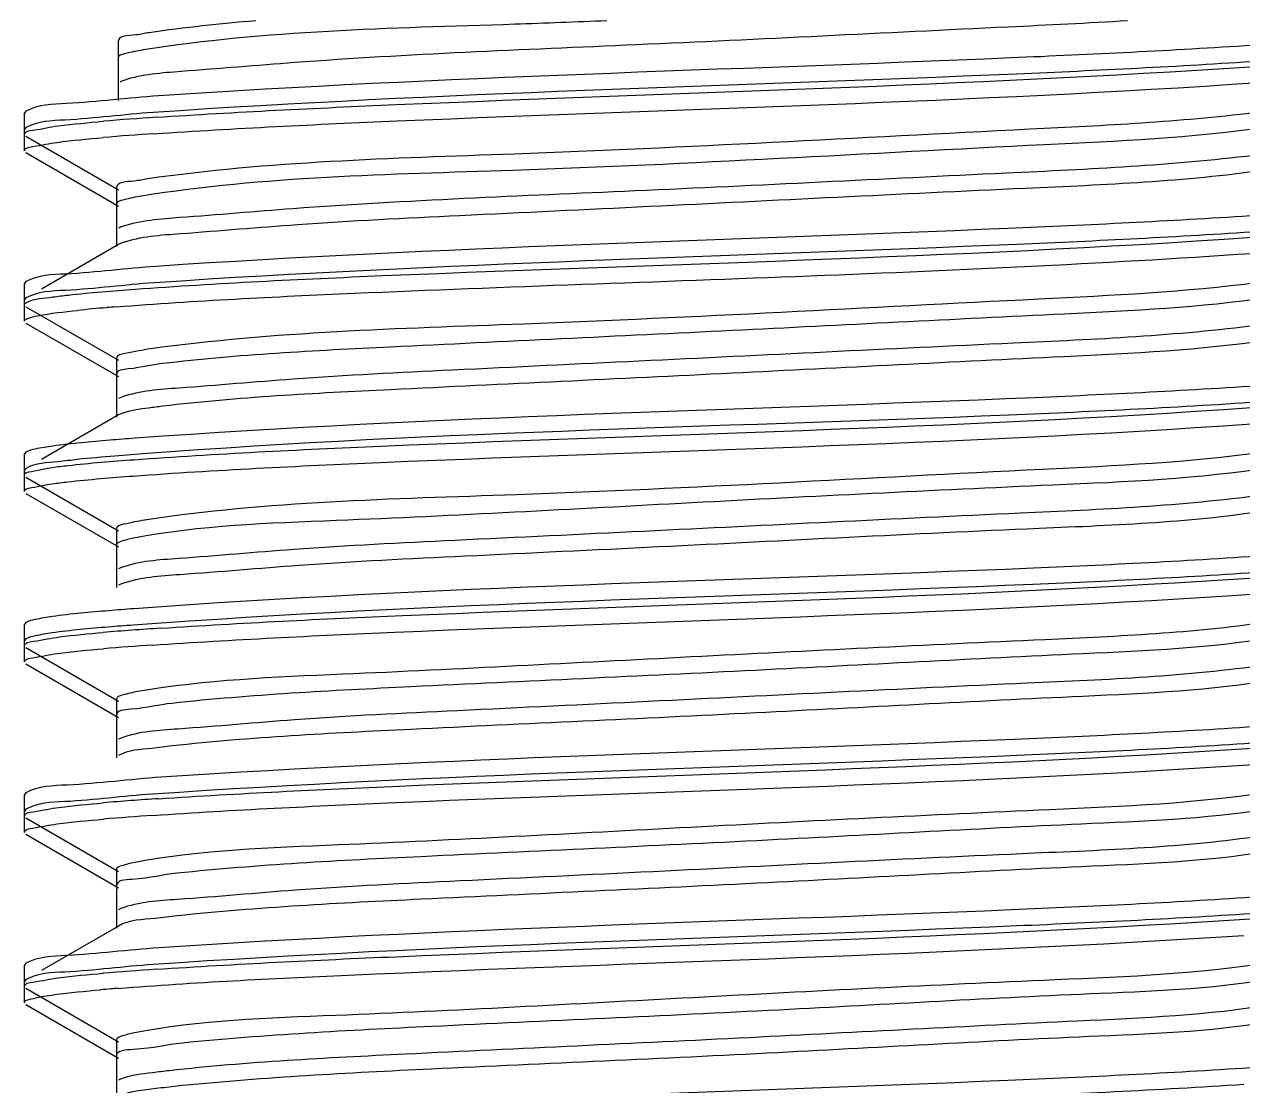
# Model space of a CAD drawing. Extents: x 27938 to 1042331, y -235042 to 1535213.
# Drawn here: x 708013.5 to 708183.8, y 733145.3 to 733293.6 of the extents above; entities that cross this region are included whole.
import ezdxf

# ---------------------------------------------------------------- set-up
doc = ezdxf.new("R2010")
doc.units = 0
doc.header["$LTSCALE"] = 1000
doc.header["$MEASUREMENT"] = 0

msp = doc.modelspace()

# ---------------------------------------------------------------- linework, layer by layer
at = {"linetype": 'Continuous'}
for p, q in [((708026.64, 733291.23), (708026.64, 733285.28)), ((708026.64, 733288.96), (708026.64, 733283)), ((708013.75, 733281.49), (708013.52, 733281.23)), ((708013.52, 733278.25), (708013.52, 733281.23)), ((708013.52, 733278.25), (708013.52, 733281.23)), ((708013.75, 733279.21), (708013.52, 733278.95)), ((708013.52, 733275.97), (708013.52, 733278.95)), ((708013.52, 733275.97), (708013.52, 733278.95)), ((708013.75, 733277.99), (708026.67, 733270.51)), ((708013.75, 733275.71), (708026.67, 733268.23)), ((708026.41, 733270.81), (708026.41, 733264.86)), ((708026.41, 733268.53), (708026.41, 733262.58)), ((708026.67, 733262.88), (708015.92, 733256.65)), ((708013.75, 733257.68), (708013.52, 733257.41)), ((708013.52, 733254.44), (708013.52, 733257.41)), ((708013.52, 733254.44), (708013.52, 733257.41)), ((708013.75, 733255.4), (708013.52, 733255.14)), ((708013.52, 733252.16), (708013.52, 733255.14)), ((708013.52, 733252.16), (708013.52, 733255.14)), ((708013.75, 733254.18), (708026.67, 733246.69)), ((708013.75, 733251.9), (708026.67, 733244.42)), ((708026.41, 733247), (708026.41, 733241.04)), ((708026.41, 733244.72), (708026.41, 733238.76)), ((708027.14, 733241.55), (708026.68, 733241.34)), ((708026.67, 733239.07), (708015.92, 733232.84)), ((708027.12, 733239.26), (708026.68, 733239.07)), ((708013.75, 733233.86), (708013.52, 733233.6)), ((708013.52, 733230.62), (708013.52, 733233.6)), ((708013.52, 733230.62), (708013.52, 733233.6)), ((708013.75, 733231.58), (708013.52, 733231.32)), ((708013.52, 733228.35), (708013.52, 733231.32)), ((708013.52, 733228.35), (708013.52, 733231.32)), ((708013.75, 733230.36), (708026.67, 733222.88)), ((708013.75, 733228.09), (708026.67, 733220.6)), ((708026.41, 733223.18), (708026.41, 733217.23)), ((708026.41, 733220.9), (708026.41, 733214.95)), ((708027.09, 733217.71), (708026.67, 733217.53)), ((708027.08, 733215.43), (708026.67, 733215.25)), ((708013.75, 733210.05), (708013.52, 733209.79)), ((708013.52, 733206.81), (708013.52, 733209.79)), ((708013.52, 733206.81), (708013.52, 733209.79)), ((708013.75, 733207.77), (708013.52, 733207.51)), ((708013.52, 733204.53), (708013.52, 733207.51)), ((708013.52, 733204.53), (708013.52, 733207.51)), ((708013.75, 733206.55), (708026.67, 733199.07)), ((708013.75, 733204.27), (708026.67, 733196.79)), ((708026.41, 733199.37), (708026.41, 733193.42)), ((708026.41, 733197.09), (708026.41, 733191.14)), ((708027.04, 733193.89), (708026.67, 733193.72)), ((708013.75, 733186.24), (708013.52, 733185.98)), ((708013.52, 733183), (708013.52, 733185.98)), ((708013.52, 733183), (708013.52, 733185.98)), ((708013.75, 733183.96), (708013.52, 733183.7)), ((708013.52, 733180.72), (708013.52, 733183.7)), ((708013.52, 733180.72), (708013.52, 733183.7)), ((708013.75, 733182.74), (708026.67, 733175.26)), ((708013.75, 733180.46), (708026.67, 733172.98)), ((708026.41, 733175.56), (708026.41, 733169.6)), ((708026.41, 733173.28), (708026.41, 733167.33)), ((708027, 733170.06), (708026.67, 733169.91)), ((708026.67, 733167.63), (708015.92, 733161.4)), ((708013.75, 733162.42), (708013.52, 733162.16)), ((708013.52, 733159.19), (708013.52, 733162.16)), ((708013.52, 733159.19), (708013.52, 733162.16)), ((708013.75, 733160.15), (708013.52, 733159.88)), ((708013.52, 733156.91), (708013.52, 733159.88)), ((708013.52, 733156.91), (708013.52, 733159.88)), ((708013.75, 733158.93), (708026.67, 733151.44)), ((708013.75, 733156.65), (708026.67, 733149.16)), ((708026.41, 733151.74), (708026.41, 733145.79)), ((708026.41, 733149.47), (708026.41, 733143.51)), ((708027.06, 733146.27), (708026.67, 733146.09))]:
    msp.add_line(p, q, dxfattribs=at)
for centre, radius, start, end in [((708059.5, 732864.09), 417.47, 93.783, 94.8009), ((708059.11, 732866.81), 412.46, 93.8102, 94.8059), ((708042.59, 733040.84), 213.92, 94.7007, 95.8096), ((708052.23, 732927.84), 327.34, 94.5302, 94.7613), ((708060.35, 732781.88), 428.27, 93.7148, 94.7991), ((708058.76, 732799.68), 408.13, 93.8414, 94.804), ((708059.94, 732763.26), 423.07, 93.7475, 94.7999), ((708058.88, 732774.43), 409.57, 93.8303, 94.8051), ((708059.51, 732744.84), 417.65, 93.7819, 94.8008), ((708049.03, 732871.43), 288.36, 94.6548, 94.9427), ((708053.28, 732819.4), 340.57, 94.4875, 94.6577)]:
    msp.add_arc(centre, radius, start, end, dxfattribs=at)
for points, knots in [([(708167.68, 733294.14), (708162.12, 733293.78), (708139.23, 733292.72), (708100.48, 733290.72), (708061.84, 733289.27), (708038.08, 733287.21), (708030, 733286.66), (708027.43, 733285.81)], [0.1128028, 0.1128028, 0.1128028, 0.1128028, 0.2183399, 0.5463795, 0.8484707, 0.9488124, 1, 1, 1, 1]), ([(708094.93, 733294.14), (708090.64, 733293.96), (708069, 733293.12), (708047.26, 733292.8), (708030.13, 733290.06)], [0.5868121, 0.5868121, 0.5868121, 0.5868121, 0.6687512, 1, 1, 1, 1]), ([(708030.96, 733292.47), (708030.33, 733292.38), (708029.11, 733292.03), (708026.64, 733292.11), (708026.64, 733291.23)], [0, 0, 0, 0, 0.421799, 1, 1, 1, 1]), ([(708030.13, 733290.06), (708029.25, 733289.92), (708028.31, 733289.7), (708026.63, 733289.3), (708026.64, 733288.96)], [0, 0, 0, 0, 0.719897, 1, 1, 1, 1]), ([(708185.1, 733290.7), (708173.87, 733289.96), (708122.93, 733287.51), (708071.94, 733286.29), (708032.28, 733283.65)], [0, 0, 0, 0, 0.220591, 1, 1, 1, 1]), ([(708186.04, 733288.49), (708174.77, 733287.72), (708123.26, 733285.24), (708071.69, 733284.05), (708031.52, 733281.32)], [0, 0, 0, 0, 0.219185, 1, 1, 1, 1]), ([(708031.96, 733280.65), (708043.1, 733281.4), (708094.05, 733283.85), (708145.05, 733285.08), (708184.8, 733287.71)], [0, 0, 0, 0, 0.218984, 1, 1, 1, 1]), ([(708027.43, 733285.81), (708027.33, 733285.77), (708027.15, 733285.71), (708026.97, 733285.63), (708026.9, 733285.58)], [0, 0, 0, 0, 0.556917, 1, 1, 1, 1]), ([(708031.7, 733278.35), (708042.98, 733279.12), (708094.42, 733281.59), (708145.93, 733282.78), (708186.02, 733285.51)], [0, 0, 0, 0, 0.21965, 1, 1, 1, 1]), ([(708032.28, 733283.65), (708027.99, 733283.36), (708021.98, 733282.53), (708015.42, 733282.45), (708013.75, 733281.49)], [0, 0, 0, 0, 0.691053, 1, 1, 1, 1]), ([(708031.52, 733281.32), (708027.41, 733281.04), (708021.64, 733280.24), (708015.36, 733280.13), (708013.75, 733279.21)], [0, 0, 0, 0, 0.690337, 1, 1, 1, 1]), ([(708185.25, 733281.27), (708174.89, 733279.99), (708140.39, 733278.35), (708088.95, 733275.43), (708047.67, 733274.48), (708030.74, 733272.04)], [0, 0, 0, 0, 0.20233, 0.668453, 1, 1, 1, 1]), ([(708013.52, 733278.25), (708013.52, 733278.7), (708015.89, 733278.97), (708017.07, 733279.3), (708018.26, 733279.45)], [0, 0, 0, 0, 0.271038, 1, 1, 1, 1]), ([(708186.72, 733279.19), (708176.58, 733277.74), (708141.51, 733276.23), (708089.36, 733272.99), (708047.04, 733272.38), (708029.91, 733269.64)], [0, 0, 0, 0, 0.19563, 0.668751, 1, 1, 1, 1]), ([(708013.52, 733275.97), (708013.52, 733276.4), (708015.8, 733276.69), (708016.96, 733277), (708018.11, 733277.15)], [0, 0, 0, 0, 0.271539, 1, 1, 1, 1]), ([(708185.25, 733275.32), (708173.81, 733273.9), (708144.95, 733272.61), (708100.26, 733270.3), (708061.62, 733268.84), (708037.86, 733266.79), (708029.77, 733266.23), (708027.21, 733265.38)], [0, 0, 0, 0, 0.21834, 0.54638, 0.848471, 0.948812, 1, 1, 1, 1]), ([(708186.72, 733273.24), (708175.69, 733271.67), (708146.97, 733270.48), (708109.52, 733268.56), (708075.62, 733266.96), (708053.75, 733265.9), (708038.11, 733264.51), (708029.78, 733263.98), (708027.17, 733263.09)], [0, 0, 0, 0, 0.208967, 0.538107, 0.703891, 0.84582, 0.948226, 1, 1, 1, 1]), ([(708030.74, 733272.04), (708030.11, 733271.95), (708028.89, 733271.6), (708026.42, 733271.68), (708026.41, 733270.81)], [0, 0, 0, 0, 0.421799, 1, 1, 1, 1]), ([(708029.91, 733269.64), (708029.03, 733269.5), (708028.09, 733269.27), (708026.41, 733268.88), (708026.41, 733268.53)], [0, 0, 0, 0, 0.719897, 1, 1, 1, 1]), ([(708184.8, 733266.87), (708173.52, 733266.13), (708122.57, 733263.69), (708071.57, 733262.48), (708031.96, 733259.81)], [0, 0, 0, 0, 0.221599, 1, 1, 1, 1]), ([(708027.21, 733265.38), (708027.11, 733265.35), (708026.93, 733265.28), (708026.75, 733265.2), (708026.68, 733265.16)], [0, 0, 0, 0, 0.556917, 1, 1, 1, 1]), ([(708028.99, 733256.63), (708040.51, 733257.47), (708093.84, 733260.06), (708147.25, 733261.11), (708188.98, 733264.18)], [0, 0, 0, 0, 0.216246, 1, 1, 1, 1]), ([(708186.02, 733264.67), (708174.76, 733263.91), (708123.32, 733261.43), (708071.82, 733260.23), (708031.7, 733257.52)], [0, 0, 0, 0, 0.219069, 1, 1, 1, 1]), ([(708027.17, 733263.09), (708027.08, 733263.06), (708026.91, 733263), (708026.74, 733262.92), (708026.67, 733262.88)], [0, 0, 0, 0, 0.55453, 1, 1, 1, 1]), ([(708026.38, 733254.15), (708037.43, 733255.03), (708090.99, 733257.67), (708144.62, 733258.81), (708187.05, 733261.77)], [0, 0, 0, 0, 0.20676, 1, 1, 1, 1]), ([(708031.96, 733259.81), (708027.74, 733259.53), (708021.83, 733258.71), (708015.39, 733258.62), (708013.75, 733257.68)], [0, 0, 0, 0, 0.69074, 1, 1, 1, 1]), ([(708031.7, 733257.52), (708027.54, 733257.23), (708021.72, 733256.43), (708015.37, 733256.33), (708013.75, 733255.4)], [0, 0, 0, 0, 0.690525, 1, 1, 1, 1]), ([(708185.85, 733257.54), (708175.72, 733256.22), (708141.45, 733254.6), (708089.95, 733251.69), (708048.39, 733250.66), (708031.14, 733248.29)], [0, 0, 0, 0, 0.197662, 0.663013, 1, 1, 1, 1]), ([(708017.49, 733255.54), (708018.22, 733255.64), (708022.04, 733256.1), (708025.88, 733256.4), (708028.99, 733256.63)], [0, 0, 0, 0, 0.191579, 1, 1, 1, 1]), ([(708013.52, 733254.44), (708013.52, 733254.56), (708014.94, 733255.45), (708016.23, 733255.36), (708017.49, 733255.54)], [0, 0, 0, 0, 0.088851, 1, 1, 1, 1]), ([(708187.24, 733255.45), (708177.84, 733254.03), (708152.81, 733252.9), (708111.98, 733250.78), (708069.97, 733248.81), (708043.4, 733247.48), (708032.82, 733246.22)], [0, 0, 0, 0, 0.184318, 0.484662, 0.793435, 1, 1, 1, 1]), ([(708013.52, 733252.16), (708013.52, 733252.36), (708014.37, 733252.69), (708014.92, 733252.82), (708015.4, 733252.91)], [0, 0, 0, 0, 0.292788, 1, 1, 1, 1]), ([(708185.85, 733251.58), (708174.54, 733250.11), (708145.67, 733248.83), (708108.16, 733246.98), (708074.64, 733245.38), (708053.14, 733244.33), (708037.83, 733242.95), (708029.69, 733242.43), (708027.14, 733241.55)], [0, 0, 0, 0, 0.21516, 0.544196, 0.7084, 0.848448, 0.949211, 1, 1, 1, 1]), ([(708187.24, 733249.5), (708177.84, 733248.08), (708152.81, 733246.94), (708111.98, 733244.82), (708069.97, 733242.85), (708043.4, 733241.53), (708032.82, 733240.27)], [0, 0, 0, 0, 0.184318, 0.484662, 0.793435, 1, 1, 1, 1]), ([(708031.14, 733248.29), (708029.95, 733248.12), (708028.74, 733247.81), (708026.41, 733247.45), (708026.41, 733247)], [0, 0, 0, 0, 0.72583, 1, 1, 1, 1]), ([(708032.82, 733246.22), (708031.22, 733246.03), (708029.65, 733245.58), (708026.41, 733245.32), (708026.41, 733244.72)], [0, 0, 0, 0, 0.729301, 1, 1, 1, 1]), ([(708188.98, 733243.35), (708177.55, 733242.51), (708124.22, 733239.9), (708070.81, 733238.84), (708028.99, 733235.79)], [0, 0, 0, 0, 0.214632, 1, 1, 1, 1]), ([(708187.05, 733240.93), (708175.09, 733240.1), (708121.46, 733237.5), (708067.73, 733236.62), (708026.16, 733233.3)], [0, 0, 0, 0, 0.22323, 1, 1, 1, 1]), ([(708028.82, 733232.8), (708040.32, 733233.64), (708093.69, 733236.25), (708147.13, 733237.29), (708188.92, 733240.37)], [0, 0, 0, 0, 0.215731, 1, 1, 1, 1]), ([(708032.82, 733240.27), (708032.18, 733240.19), (708030.27, 733239.93), (708028.33, 733239.68), (708027.12, 733239.26)], [0, 0, 0, 0, 0.338076, 1, 1, 1, 1]), ([(708028.74, 733230.52), (708040.22, 733231.36), (708093.61, 733233.96), (708147.08, 733235.01), (708188.9, 733238.09)], [0, 0, 0, 0, 0.215475, 1, 1, 1, 1]), ([(708028.99, 733235.79), (708027.81, 733235.71), (708023.97, 733235.41), (708020.13, 733235.07), (708017.49, 733234.7)], [0, 0, 0, 0, 0.307205, 1, 1, 1, 1]), ([(708017.49, 733234.7), (708016.67, 733234.58), (708015.42, 733234.37), (708014.15, 733234.09), (708013.75, 733233.86)], [0, 0, 0, 0, 0.644174, 1, 1, 1, 1]), ([(708186.42, 733233.8), (708176.27, 733232.4), (708141.47, 733230.84), (708089.52, 733227.73), (708047.47, 733226.96), (708030.3, 733224.35)], [0, 0, 0, 0, 0.196452, 0.666888, 1, 1, 1, 1]), ([(708020.94, 733232.83), (708020.03, 733232.73), (708017.65, 733232.39), (708015.07, 733232.34), (708013.75, 733231.58)], [0, 0, 0, 0, 0.375236, 1, 1, 1, 1]), ([(708017.44, 733231.72), (708018.16, 733231.82), (708021.95, 733232.28), (708025.75, 733232.58), (708028.82, 733232.8)], [0, 0, 0, 0, 0.191511, 1, 1, 1, 1]), ([(708013.52, 733230.62), (708013.52, 733231), (708015.45, 733231.32), (708016.46, 733231.58), (708017.44, 733231.72)], [0, 0, 0, 0, 0.274232, 1, 1, 1, 1]), ([(708017.41, 733229.43), (708018.13, 733229.53), (708021.9, 733229.99), (708025.68, 733230.29), (708028.74, 733230.52)], [0, 0, 0, 0, 0.191416, 1, 1, 1, 1]), ([(708187.73, 733231.72), (708177.66, 733230.09), (708150.56, 733229.02), (708107.04, 733226.83), (708064.29, 733224.42), (708038.1, 733223.62), (708028.78, 733221.82)], [0, 0, 0, 0, 0.192134, 0.50924, 0.821185, 1, 1, 1, 1]), ([(708013.52, 733228.35), (708013.52, 733228.72), (708015.43, 733229.04), (708016.43, 733229.3), (708017.41, 733229.43)], [0, 0, 0, 0, 0.274372, 1, 1, 1, 1]), ([(708186.42, 733227.85), (708175.25, 733226.31), (708146.38, 733225.08), (708108.8, 733223.19), (708074.97, 733221.58), (708053.25, 733220.54), (708037.82, 733219.12), (708029.62, 733218.63), (708027.09, 733217.71)], [0, 0, 0, 0, 0.211837, 0.541782, 0.707159, 0.848243, 0.949504, 1, 1, 1, 1]), ([(708187.73, 733225.76), (708177.03, 733224.03), (708148.37, 733223), (708110.85, 733220.99), (708076.38, 733219.37), (708054.03, 733218.31), (708038.14, 733216.86), (708029.68, 733216.37), (708027.08, 733215.43)], [0, 0, 0, 0, 0.201859, 0.53258, 0.70075, 0.844896, 0.948529, 1, 1, 1, 1]), ([(708030.3, 733224.35), (708029.32, 733224.2), (708028.3, 733223.95), (708026.41, 733223.56), (708026.41, 733223.18)], [0, 0, 0, 0, 0.722107, 1, 1, 1, 1]), ([(708028.78, 733221.82), (708028.18, 733221.7), (708027.5, 733221.54), (708026.41, 733221.15), (708026.41, 733220.9)], [0, 0, 0, 0, 0.710182, 1, 1, 1, 1]), ([(708188.92, 733219.53), (708177.47, 733218.69), (708124.1, 733216.08), (708070.65, 733215.03), (708028.82, 733211.97)], [0, 0, 0, 0, 0.214988, 1, 1, 1, 1]), ([(708188.9, 733217.25), (708177.43, 733216.41), (708124.04, 733213.8), (708070.57, 733212.75), (708028.74, 733209.68)], [0, 0, 0, 0, 0.215162, 1, 1, 1, 1]), ([(708032.6, 733209.25), (708043.85, 733210), (708094.79, 733212.44), (708145.79, 733213.65), (708185.42, 733216.31)], [0, 0, 0, 0, 0.221083, 1, 1, 1, 1]), ([(708031.42, 733206.89), (708042.7, 733207.66), (708094.27, 733210.15), (708145.9, 733211.34), (708186.11, 733214.08)], [0, 0, 0, 0, 0.219074, 1, 1, 1, 1]), ([(708028.82, 733211.97), (708027.65, 733211.88), (708023.85, 733211.58), (708020.06, 733211.25), (708017.44, 733210.88)], [0, 0, 0, 0, 0.307292, 1, 1, 1, 1]), ([(708017.44, 733210.88), (708016.64, 733210.77), (708015.4, 733210.55), (708014.14, 733210.27), (708013.75, 733210.05)], [0, 0, 0, 0, 0.643682, 1, 1, 1, 1]), ([(708028.74, 733209.68), (708027.57, 733209.6), (708023.79, 733209.3), (708020.01, 733208.96), (708017.41, 733208.6)], [0, 0, 0, 0, 0.307396, 1, 1, 1, 1]), ([(708186.96, 733210.06), (708176.76, 733208.57), (708149.91, 733207.39), (708106.93, 733205.28), (708064.72, 733203), (708038.82, 733202.03), (708029.37, 733200.39)], [0, 0, 0, 0, 0.195819, 0.509469, 0.817855, 1, 1, 1, 1]), ([(708013.52, 733206.81), (708013.52, 733207.27), (708015.96, 733207.54), (708017.18, 733207.88), (708018.4, 733208.03)], [0, 0, 0, 0, 0.270597, 1, 1, 1, 1]), ([(708017.41, 733208.6), (708016.61, 733208.48), (708015.39, 733208.27), (708014.14, 733207.99), (708013.75, 733207.77)], [0, 0, 0, 0, 0.64337, 1, 1, 1, 1]), ([(708188.18, 733207.98), (708179.36, 733206.45), (708155.08, 733205.46), (708114.9, 733203.24), (708072.46, 733201.33), (708045.25, 733199.95), (708034.16, 733198.75)], [0, 0, 0, 0, 0.17416, 0.470646, 0.783277, 1, 1, 1, 1]), ([(708013.52, 733204.53), (708013.52, 733204.96), (708015.79, 733205.25), (708016.94, 733205.56), (708018.09, 733205.71)], [0, 0, 0, 0, 0.271622, 1, 1, 1, 1]), ([(708186.96, 733204.11), (708175.94, 733202.5), (708147.09, 733201.34), (708109.45, 733199.4), (708075.34, 733197.78), (708053.38, 733196.74), (708037.83, 733195.29), (708029.56, 733194.82), (708027.04, 733193.89)], [0, 0, 0, 0, 0.20838, 0.539161, 0.705719, 0.84788, 0.949708, 1, 1, 1, 1]), ([(708188.18, 733202.03), (708179.36, 733200.5), (708155.08, 733199.51), (708114.9, 733197.29), (708072.46, 733195.38), (708045.25, 733194), (708034.16, 733192.8)], [0, 0, 0, 0, 0.17416, 0.470646, 0.783277, 1, 1, 1, 1]), ([(708029.37, 733200.39), (708028.63, 733200.26), (708027.81, 733200.07), (708026.41, 733199.67), (708026.41, 733199.37)], [0, 0, 0, 0, 0.715949, 1, 1, 1, 1]), ([(708034.16, 733198.75), (708032.23, 733198.54), (708030.38, 733197.97), (708026.41, 733197.8), (708026.41, 733197.09)], [0, 0, 0, 0, 0.732984, 1, 1, 1, 1]), ([(708185.42, 733195.47), (708174.25, 733194.72), (708123.31, 733192.28), (708072.32, 733191.05), (708032.6, 733188.42)], [0, 0, 0, 0, 0.21953, 1, 1, 1, 1]), ([(708034.16, 733192.8), (708033.23, 733192.69), (708030.74, 733192.32), (708028.05, 733192.24), (708026.67, 733191.44)], [0, 0, 0, 0, 0.372158, 1, 1, 1, 1]), ([(708186.11, 733193.24), (708174.83, 733192.47), (708123.26, 733189.99), (708071.64, 733188.8), (708031.42, 733186.06)], [0, 0, 0, 0, 0.21912, 1, 1, 1, 1]), ([(708032.29, 733185.42), (708043.49, 733186.17), (708094.42, 733188.61), (708145.42, 733189.84), (708185.11, 733192.48)], [0, 0, 0, 0, 0.220054, 1, 1, 1, 1]), ([(708031.52, 733183.09), (708042.8, 733183.86), (708094.31, 733186.34), (708145.88, 733187.53), (708186.04, 733190.26)], [0, 0, 0, 0, 0.219245, 1, 1, 1, 1]), ([(708032.6, 733188.42), (708028.23, 733188.13), (708022.12, 733187.28), (708015.45, 733187.21), (708013.75, 733186.24)], [0, 0, 0, 0, 0.69136, 1, 1, 1, 1]), ([(708031.42, 733186.06), (708027.33, 733185.78), (708021.6, 733184.99), (708015.35, 733184.87), (708013.75, 733183.96)], [0, 0, 0, 0, 0.690221, 1, 1, 1, 1]), ([(708187.46, 733186.33), (708177.33, 733184.75), (708150.29, 733183.64), (708106.93, 733181.48), (708064.36, 733179.11), (708038.29, 733178.25), (708028.94, 733176.5)], [0, 0, 0, 0, 0.193633, 0.509715, 0.820379, 1, 1, 1, 1]), ([(708013.52, 733183), (708013.52, 733183.45), (708015.93, 733183.72), (708017.13, 733184.06), (708018.34, 733184.21)], [0, 0, 0, 0, 0.270794, 1, 1, 1, 1]), ([(708188.61, 733184.24), (708180.08, 733182.65), (708156.18, 733181.76), (708116.36, 733179.47), (708073.73, 733177.6), (708046.21, 733176.19), (708034.88, 733175.01)], [0, 0, 0, 0, 0.169059, 0.463606, 0.77817, 1, 1, 1, 1]), ([(708013.52, 733180.72), (708013.52, 733181.15), (708015.79, 733181.44), (708016.94, 733181.75), (708018.08, 733181.9)], [0, 0, 0, 0, 0.271623, 1, 1, 1, 1]), ([(708187.46, 733180.37), (708176.61, 733178.68), (708147.79, 733177.6), (708110.12, 733175.62), (708075.73, 733173.99), (708053.53, 733172.95), (708037.85, 733171.46), (708029.51, 733171.02), (708027, 733170.06)], [0, 0, 0, 0, 0.204799, 0.536352, 0.704101, 0.847377, 0.949834, 1, 1, 1, 1]), ([(708188.61, 733178.29), (708180.08, 733176.69), (708156.18, 733175.8), (708116.36, 733173.52), (708073.73, 733171.64), (708046.21, 733170.24), (708034.88, 733169.06)], [0, 0, 0, 0, 0.169059, 0.463606, 0.77817, 1, 1, 1, 1]), ([(708028.94, 733176.5), (708028.3, 733176.38), (708027.58, 733176.21), (708026.41, 733175.82), (708026.41, 733175.56)], [0, 0, 0, 0, 0.711978, 1, 1, 1, 1]), ([(708034.88, 733175.01), (708032.77, 733174.79), (708030.76, 733174.16), (708026.41, 733174.05), (708026.42, 733173.28)], [0, 0, 0, 0, 0.733874, 1, 1, 1, 1]), ([(708185.11, 733171.64), (708173.89, 733170.89), (708122.95, 733168.45), (708071.95, 733167.23), (708032.29, 733164.58)], [0, 0, 0, 0, 0.220558, 1, 1, 1, 1]), ([(708034.88, 733169.06), (708033.85, 733168.95), (708031.13, 733168.55), (708028.18, 733168.5), (708026.67, 733167.63)], [0, 0, 0, 0, 0.374179, 1, 1, 1, 1]), ([(708186.04, 733169.42), (708174.77, 733168.66), (708123.26, 733166.18), (708071.69, 733164.98), (708031.52, 733162.25)], [0, 0, 0, 0, 0.219186, 1, 1, 1, 1]), ([(708031.97, 733161.58), (708043.11, 733162.33), (708094.06, 733164.78), (708145.06, 733166.02), (708184.81, 733168.64)], [0, 0, 0, 0, 0.219018, 1, 1, 1, 1]), ([(708026.63, 733158.92), (708037.33, 733159.76), (708089.77, 733162.36), (708142.25, 733163.61), (708183.91, 733166.31)], [0, 0, 0, 0, 0.204514, 1, 1, 1, 1]), ([(708032.29, 733164.58), (708027.99, 733164.3), (708021.98, 733163.46), (708015.42, 733163.38), (708013.75, 733162.42)], [0, 0, 0, 0, 0.691063, 1, 1, 1, 1]), ([(708031.52, 733162.25), (708027.4, 733161.97), (708021.64, 733161.17), (708015.35, 733161.07), (708013.75, 733160.15)], [0, 0, 0, 0, 0.690332, 1, 1, 1, 1]), ([(708187.93, 733162.59), (708177.92, 733160.92), (708150.79, 733159.89), (708107.17, 733157.68), (708064.27, 733155.24), (708037.99, 733154.48), (708028.68, 733152.64)], [0, 0, 0, 0, 0.190819, 0.5086, 0.821571, 1, 1, 1, 1]), ([(708013.52, 733159.19), (708013.52, 733159.63), (708015.89, 733159.91), (708017.08, 733160.24), (708018.27, 733160.39)], [0, 0, 0, 0, 0.27103, 1, 1, 1, 1]), ([(708189, 733160.51), (708180.77, 733158.83), (708157.26, 733158.06), (708117.81, 733155.7), (708075.01, 733153.86), (708047.2, 733152.43), (708035.63, 733151.28)], [0, 0, 0, 0, 0.163938, 0.456535, 0.773032, 1, 1, 1, 1]), ([(708016.23, 733157.81), (708016.73, 733157.9), (708019.37, 733158.28), (708022.03, 733158.53), (708024.18, 733158.72)], [0, 0, 0, 0, 0.190856, 1, 1, 1, 1]), ([(708013.52, 733156.91), (708013.52, 733157.18), (708014.8, 733157.52), (708015.54, 733157.7), (708016.23, 733157.81)], [0, 0, 0, 0, 0.282056, 1, 1, 1, 1]), ([(708187.93, 733156.64), (708178.95, 733155.14), (708154.46, 733154.11), (708114.09, 733151.92), (708071.76, 733149.99), (708044.72, 733148.63), (708033.78, 733147.41)], [0, 0, 0, 0, 0.176994, 0.474556, 0.786113, 1, 1, 1, 1]), ([(708188.91, 733154.54), (708180.63, 733152.89), (708157.09, 733152.08), (708117.64, 733149.74), (708074.91, 733147.9), (708047.17, 733146.48), (708035.63, 733145.32)], [0, 0, 0, 0, 0.164905, 0.457517, 0.773479, 1, 1, 1, 1]), ([(708028.68, 733152.64), (708028.11, 733152.52), (708027.44, 733152.37), (708026.41, 733151.99), (708026.41, 733151.74)], [0, 0, 0, 0, 0.708966, 1, 1, 1, 1]), ([(708035.63, 733151.28), (708033.33, 733151.05), (708031.16, 733150.34), (708026.41, 733150.3), (708026.41, 733149.47)], [0, 0, 0, 0, 0.733597, 1, 1, 1, 1]), ([(708033.78, 733147.41), (708033, 733147.32), (708030.75, 733147.03), (708028.46, 733146.78), (708027.06, 733146.27)], [0, 0, 0, 0, 0.346189, 1, 1, 1, 1]), ([(708184.81, 733147.81), (708173.53, 733147.06), (708122.59, 733144.62), (708071.58, 733143.41), (708031.97, 733140.75)], [0, 0, 0, 0, 0.221566, 1, 1, 1, 1]), ([(708183.91, 733145.47), (708171.85, 733144.69), (708119.37, 733142.19), (708066.79, 733141.26), (708026.47, 733138.07)], [0, 0, 0, 0, 0.230084, 1, 1, 1, 1]), ([(708035.63, 733145.32), (708034.63, 733145.22), (708031.78, 733144.88), (708028.87, 733144.63), (708027.1, 733144)], [0, 0, 0, 0, 0.349753, 1, 1, 1, 1])]:
    msp.add_open_spline(points, degree=3, knots=knots, dxfattribs=at)
for points in [[(708045.89, 733294.14), (708040.9, 733293.72), (708035.92, 733293.18), (708030.96, 733292.47)], [(708018.26, 733279.45), (708020.36, 733279.72), (708022.46, 733279.91), (708024.56, 733280.09)], [(708018.11, 733277.15), (708020.25, 733277.43), (708022.4, 733277.63), (708024.55, 733277.81)], [(708015.4, 733252.91), (708017.22, 733253.28), (708019.08, 733253.47), (708020.94, 733253.66)], [(708026.16, 733233.3), (708024.42, 733233.16), (708022.68, 733233.01), (708020.94, 733232.83)], [(708018.4, 733208.03), (708020.43, 733208.29), (708022.48, 733208.48), (708024.52, 733208.65)], [(708018.09, 733205.71), (708020.25, 733205.99), (708022.41, 733206.19), (708024.58, 733206.38)], [(708018.34, 733184.21), (708020.4, 733184.47), (708022.47, 733184.66), (708024.54, 733184.84)], [(708018.08, 733181.9), (708020.24, 733182.18), (708022.4, 733182.38), (708024.57, 733182.56)], [(708018.27, 733160.39), (708020.36, 733160.65), (708022.46, 733160.85), (708024.56, 733161.03)]]:
    msp.add_open_spline(points, degree=3, dxfattribs=at)

doc.saveas('drawing.dxf')
